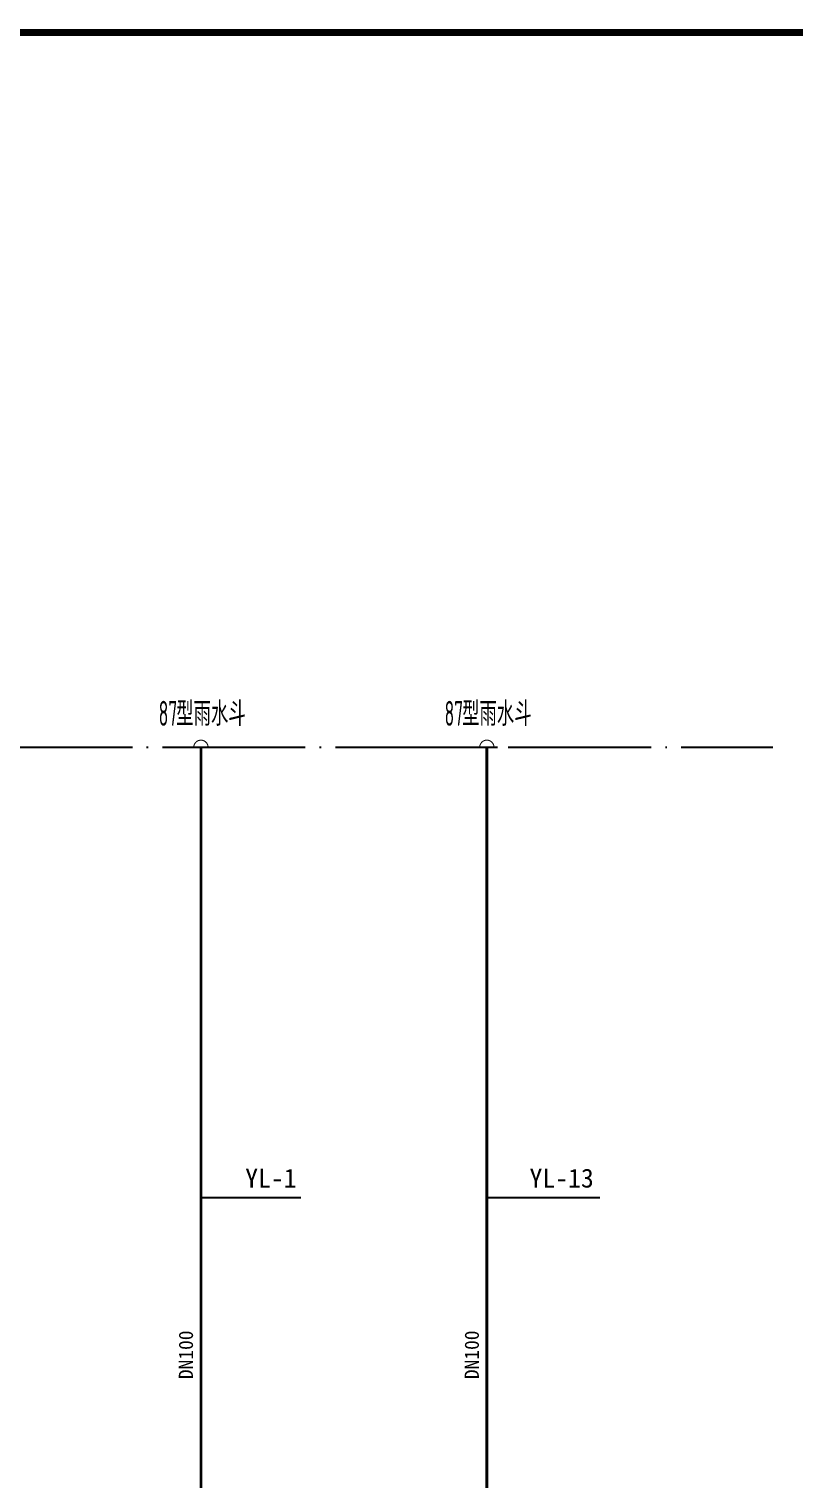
# Model space of a CAD drawing. Extents: x 12300 to 361047, y -1498650 to 1244242.
# Drawn here: x 268041 to 278744, y -56891 to -36604 of the extents above; entities that cross this region are included whole.
import ezdxf
from ezdxf.enums import TextEntityAlignment as Align

# ---------------------------------------------------------------- set-up
doc = ezdxf.new("R2010")
doc.units = 0
doc.header["$LTSCALE"] = 1000
doc.header["$MEASUREMENT"] = 0
doc.linetypes.add('DOTE', pattern=[2.42, 2, -0.2, 0.02, -0.2])
doc.layers.get('0').update_dxf_attribs({"color": 8, "linetype": 'CONTINUOUS'})
for name, color, linetype in [('DIM_雨水', 4, 'CONTINUOUS'), ('EQUIP_污水', 7, 'CONTINUOUS'), ('PIPE-雨水', 4, 'TG_Y'), ('TEXT', 3, 'CONTINUOUS'), ('TEXT_雨水', 4, 'CONTINUOUS'), ('TWT_TITLE', 7, 'CONTINUOUS')]:
    doc.layers.add(name, color=color, linetype=linetype)
doc.styles.add('_TWT_PIPEDN', font='', dxfattribs={"height": 3.5})
doc.styles.add('_TWT_SERIAL', font='', dxfattribs={"height": 3.5})
doc.styles.get("Standard").update_dxf_attribs({"font": 'GBENOR', "bigfont": 'GBCBIG'})
doc.styles.add('TG_LINETYPE', font='', dxfattribs={"height": 1.5})
doc.styles.get('_TWT_PIPEDN').set_extended_font_data('SimSun')
doc.styles.get('_TWT_SERIAL').set_extended_font_data('SimSun')
doc.styles.get('TG_LINETYPE').set_extended_font_data('SimSun')
doc.linetypes.add('TG_Y', pattern='A,2,-0.3,["Y",TG_LINETYPE,S=0.1,R=0,X=-0.2,Y=-0.075],0', length=2.3)

# ---------------------------------------------------------------- blocks, each defined once
blk = doc.blocks.new('$ATTACHMENT$00000217')
blk.add_line((-150, 0), (150, 0))
at = {"const_width": 15}
blk.add_lwpolyline([(-99, 0, -1), (101, 0)], format="xyb", dxfattribs=at)

msp = doc.modelspace()

# ---------------------------------------------------------------- linework, layer by layer
at = {"color": 250, "linetype": 'DOTE'}
msp.add_line((238446.8, -46653.9), (278446.8, -46653.9), dxfattribs=at)
at = {"layer": 'DIM_雨水'}
for p, q in [((270446.8, -52953.9), (270946.8, -52953.9)), ((270946.8, -52953.9), (271844.6, -52953.9)), ((274446.8, -52953.9), (274946.8, -52953.9)), ((274946.8, -52953.9), (276026.2, -52953.9))]:
    msp.add_line(p, q, dxfattribs=at)
at = {"layer": 'PIPE-雨水', "const_width": 40}
for points in [[(270446.8, -58153.9), (270446.8, -46653.9)], [(274446.8, -60053.9), (274446.8, -46653.9)]]:
    msp.add_lwpolyline(points, dxfattribs=at)
at = {"layer": 'TWT_TITLE', "color": 3, "const_width": 100}
msp.add_lwpolyline([(232546.8, -76653.9), (288446.8, -76653.9), (288446.8, -36653.9), (232546.8, -36653.9)], close=True, dxfattribs=at)

# ---------------------------------------------------------------- block references
at = {"layer": 'EQUIP_污水', "rotation": 359.9999999999968}
for p in [(270445.4, -46653.9), (274445.4, -46653.9)]:
    msp.add_blockref('$ATTACHMENT$00000217', p, dxfattribs=at)

# ---------------------------------------------------------------- texts
at = {"layer": 'DIM_雨水', "color": 7, "style": '_TWT_SERIAL'}
for s, p in [('YL-1', (271065.7, -52813.9)), ('YL-13', (275043.5, -52813.9))]:
    msp.add_text(s, height=264.35, dxfattribs=at).set_placement(p)
at = {"layer": 'TEXT', "color": 3, "width": 0.6}
for p in [(269855.2, -46353.9, -10000), (273855.2, -46353.9, -10000)]:
    msp.add_text('87', height=350, dxfattribs=at).set_placement(p)
at = {"layer": 'TEXT', "color": 3}
for p in [(270100.2, -46353.9, -10000), (274100.2, -46353.9, -10000)]:
    msp.add_text('型雨水斗', height=337.59, dxfattribs=at).set_placement(p)
at = {"layer": 'TEXT_雨水', "linetype": 'TG_Y', "style": '_TWT_PIPEDN'}
for p in [(270395.4, -55153.9), (274395.4, -55153.9)]:
    msp.add_text('DN100', height=200, rotation=90, dxfattribs=at).set_placement(p, align=Align.BOTTOM_CENTER)

doc.saveas('drawing.dxf')
